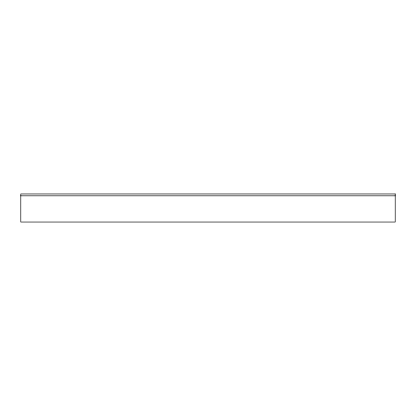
<?xml version="1.0" encoding="UTF-8"?>
<svg xmlns="http://www.w3.org/2000/svg" width="416" height="416" viewBox="0 0 416 416"><rect width="100%" height="100%" fill="white"/><g stroke="black" fill="none" stroke-linecap="round" stroke-linejoin="round"><path stroke-width="0.62" d="M20.8 195.832L395.2 195.832M395.2 193.96L20.8 193.96L20.8 222.04L395.2 222.04L395.2 193.96"/></g></svg>
